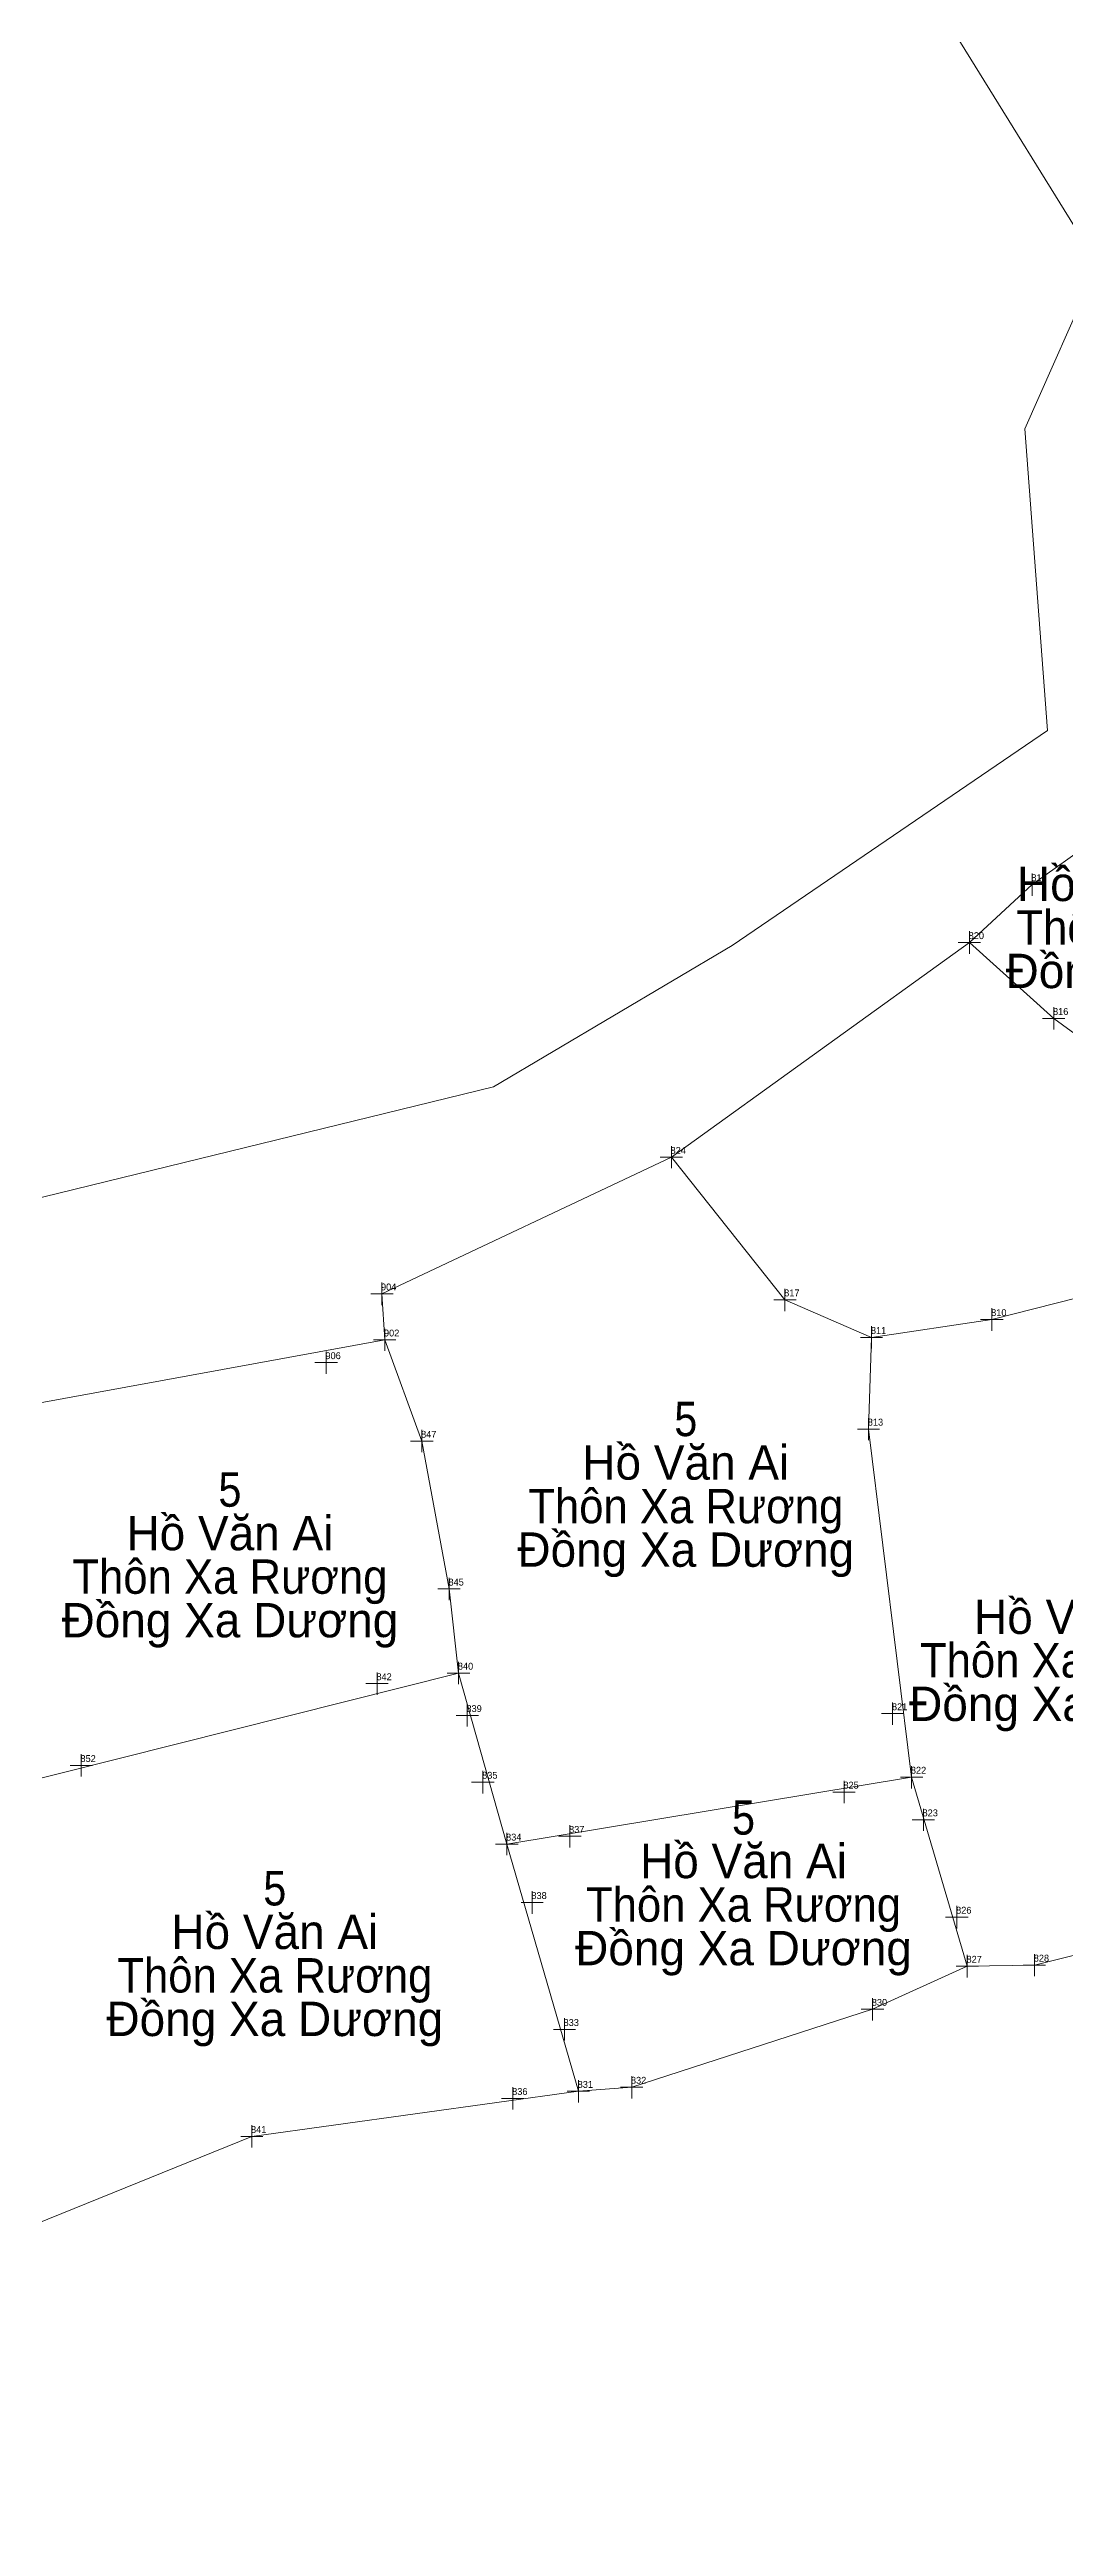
# Model space of a CAD drawing. Header units: metres. Extents: x 541800 to 543200, y 1841756 to 1843200.
# Drawn here: x 542621.3 to 542665.6, y 1841988.6 to 1842096.7 of the extents above; entities that cross this region are included whole.
import ezdxf
from ezdxf.enums import TextEntityAlignment as Align

# ---------------------------------------------------------------- set-up
doc = ezdxf.new("R2010")
doc.units = ezdxf.units.M
doc.header["$LTSCALE"] = 0.12
for name, color, linetype, lineweight in [('10', 7, 'Continuous', 13), ('11', 7, 'Continuous', 13), ('30', 7, 'Continuous', 13)]:
    doc.layers.add(name, color=color, linetype=linetype, lineweight=lineweight)
doc.layers.add('12', color=7, linetype='Continuous')
doc.layers.add('15', color=7, linetype='Continuous')

msp = doc.modelspace()

# ---------------------------------------------------------------- linework, layer by layer
at = {"layer": '10'}
for points in [[(542672.21, 1842049.94), (542668.64, 1842051.87), (542665.12, 1842054.43), (542661.44, 1842057.74)], [(542648.43, 1842048.37), (542653.39, 1842042.15), (542657.17, 1842040.51), (542657.04, 1842036.51), (542658.92, 1842021.32)], [(542661.35, 1842013.07), (542664.28, 1842013.12), (542668.43, 1842014.14), (542669.36, 1842014.85), (542674.47, 1842019.72), (542679.12, 1842022.22), (542674.93, 1842031.95), (542672.53, 1842036.7), (542673.1, 1842039.62), (542671.97, 1842042.59), (542668.97, 1842042.77), (542666.15, 1842042.24), (542662.42, 1842041.29), (542657.17, 1842040.51)], [(542639.14, 1842025.86), (542638.73, 1842029.53), (542637.54, 1842035.98), (542635.92, 1842040.4)], [(542641.25, 1842018.4), (542639.14, 1842025.86), (542619.41, 1842020.9)], [(542620.13, 1842001.59), (542630.11, 1842005.64), (542644.37, 1842007.61), (542641.25, 1842018.4), (542658.92, 1842021.32), (542661.35, 1842013.07), (542657.21, 1842011.19), (542646.7, 1842007.79), (542644.37, 1842007.61)]]:
    msp.add_lwpolyline(points, dxfattribs=at)
at = {"layer": '11'}
for points in [[(542664.67, 1842060.27), (542664.18, 1842060.27), (542663.69, 1842060.27)], [(542664.67, 1842060.27), (542664.18, 1842060.27), (542663.69, 1842060.27)], [(542664.18, 1842060.76), (542664.18, 1842060.27), (542664.18, 1842059.78)], [(542664.18, 1842060.76), (542664.18, 1842060.27), (542664.18, 1842059.78)], [(542661.93, 1842057.74), (542661.44, 1842057.74), (542660.95, 1842057.74)], [(542661.93, 1842057.74), (542661.44, 1842057.74), (542660.95, 1842057.74)], [(542661.44, 1842058.23), (542661.44, 1842057.74), (542661.44, 1842057.25)], [(542661.44, 1842058.23), (542661.44, 1842057.74), (542661.44, 1842057.25)], [(542665.12, 1842054.92), (542665.12, 1842054.43), (542665.12, 1842053.94)], [(542665.12, 1842054.92), (542665.12, 1842054.43), (542665.12, 1842053.94)], [(542665.61, 1842054.43), (542665.12, 1842054.43), (542664.63, 1842054.43)], [(542665.61, 1842054.43), (542665.12, 1842054.43), (542664.63, 1842054.43)], [(542648.92, 1842048.37), (542648.43, 1842048.37), (542647.94, 1842048.37)], [(542648.92, 1842048.37), (542648.43, 1842048.37), (542647.94, 1842048.37)], [(542648.43, 1842048.86), (542648.43, 1842048.37), (542648.43, 1842047.89)], [(542648.43, 1842048.86), (542648.43, 1842048.37), (542648.43, 1842047.89)], [(542635.79, 1842042.9), (542635.79, 1842042.41), (542635.79, 1842041.92)], [(542635.79, 1842042.9), (542635.79, 1842042.41), (542635.79, 1842041.92)], [(542653.39, 1842042.63), (542653.39, 1842042.15), (542653.39, 1842041.66)], [(542653.39, 1842042.63), (542653.39, 1842042.15), (542653.39, 1842041.66)], [(542636.28, 1842042.41), (542635.79, 1842042.41), (542635.31, 1842042.41)], [(542636.28, 1842042.41), (542635.79, 1842042.41), (542635.31, 1842042.41)], [(542653.88, 1842042.15), (542653.39, 1842042.15), (542652.9, 1842042.15)], [(542653.88, 1842042.15), (542653.39, 1842042.15), (542652.9, 1842042.15)], [(542662.42, 1842041.78), (542662.42, 1842041.29), (542662.42, 1842040.8)], [(542662.42, 1842041.78), (542662.42, 1842041.29), (542662.42, 1842040.8)], [(542636.41, 1842040.4), (542635.92, 1842040.4), (542635.43, 1842040.4)], [(542636.41, 1842040.4), (542635.92, 1842040.4), (542635.43, 1842040.4)], [(542635.92, 1842040.89), (542635.92, 1842040.4), (542635.92, 1842039.92)], [(542635.92, 1842040.89), (542635.92, 1842040.4), (542635.92, 1842039.92)], [(542657.65, 1842040.51), (542657.17, 1842040.51), (542656.68, 1842040.51)], [(542657.65, 1842040.51), (542657.17, 1842040.51), (542656.68, 1842040.51)], [(542657.17, 1842041), (542657.17, 1842040.51), (542657.17, 1842040.02)], [(542657.17, 1842041), (542657.17, 1842040.51), (542657.17, 1842040.02)], [(542662.91, 1842041.29), (542662.42, 1842041.29), (542661.93, 1842041.29)], [(542662.91, 1842041.29), (542662.42, 1842041.29), (542661.93, 1842041.29)], [(542633.85, 1842039.41), (542633.36, 1842039.41), (542632.87, 1842039.41)], [(542633.85, 1842039.41), (542633.36, 1842039.41), (542632.87, 1842039.41)], [(542633.36, 1842039.89), (542633.36, 1842039.41), (542633.36, 1842038.92)], [(542633.36, 1842039.89), (542633.36, 1842039.41), (542633.36, 1842038.92)], [(542637.54, 1842036.47), (542637.54, 1842035.98), (542637.54, 1842035.5)], [(542637.54, 1842036.47), (542637.54, 1842035.98), (542637.54, 1842035.5)], [(542657.52, 1842036.51), (542657.04, 1842036.51), (542656.55, 1842036.51)], [(542657.52, 1842036.51), (542657.04, 1842036.51), (542656.55, 1842036.51)], [(542657.04, 1842036.99), (542657.04, 1842036.51), (542657.04, 1842036.02)], [(542657.04, 1842036.99), (542657.04, 1842036.51), (542657.04, 1842036.02)], [(542638.03, 1842035.98), (542637.54, 1842035.98), (542637.05, 1842035.98)], [(542638.03, 1842035.98), (542637.54, 1842035.98), (542637.05, 1842035.98)], [(542638.73, 1842030.02), (542638.73, 1842029.53), (542638.73, 1842029.04)], [(542638.73, 1842030.02), (542638.73, 1842029.53), (542638.73, 1842029.04)], [(542639.21, 1842029.53), (542638.73, 1842029.53), (542638.24, 1842029.53)], [(542639.21, 1842029.53), (542638.73, 1842029.53), (542638.24, 1842029.53)], [(542639.14, 1842026.35), (542639.14, 1842025.86), (542639.14, 1842025.37)], [(542639.14, 1842026.35), (542639.14, 1842025.86), (542639.14, 1842025.37)], [(542636.07, 1842025.4), (542635.59, 1842025.4), (542635.1, 1842025.4)], [(542636.07, 1842025.4), (542635.59, 1842025.4), (542635.1, 1842025.4)], [(542635.59, 1842025.89), (542635.59, 1842025.4), (542635.59, 1842024.91)], [(542635.59, 1842025.89), (542635.59, 1842025.4), (542635.59, 1842024.91)], [(542639.63, 1842025.86), (542639.14, 1842025.86), (542638.65, 1842025.86)], [(542639.63, 1842025.86), (542639.14, 1842025.86), (542638.65, 1842025.86)], [(542639.52, 1842024.5), (542639.52, 1842024.01), (542639.52, 1842023.53)], [(542639.52, 1842024.5), (542639.52, 1842024.01), (542639.52, 1842023.53)], [(542658.09, 1842024.58), (542658.09, 1842024.09), (542658.09, 1842023.6)], [(542658.09, 1842024.58), (542658.09, 1842024.09), (542658.09, 1842023.6)], [(542640.01, 1842024.01), (542639.52, 1842024.01), (542639.03, 1842024.01)], [(542640.01, 1842024.01), (542639.52, 1842024.01), (542639.03, 1842024.01)], [(542658.58, 1842024.09), (542658.09, 1842024.09), (542657.6, 1842024.09)], [(542658.58, 1842024.09), (542658.09, 1842024.09), (542657.6, 1842024.09)], [(542622.67, 1842022.32), (542622.67, 1842021.83), (542622.67, 1842021.34)], [(542622.67, 1842022.32), (542622.67, 1842021.83), (542622.67, 1842021.34)], [(542623.16, 1842021.83), (542622.67, 1842021.83), (542622.18, 1842021.83)], [(542623.16, 1842021.83), (542622.67, 1842021.83), (542622.18, 1842021.83)], [(542640.69, 1842021.1), (542640.2, 1842021.1), (542639.71, 1842021.1)], [(542640.69, 1842021.1), (542640.2, 1842021.1), (542639.71, 1842021.1)], [(542640.2, 1842021.59), (542640.2, 1842021.1), (542640.2, 1842020.61)], [(542640.2, 1842021.59), (542640.2, 1842021.1), (542640.2, 1842020.61)], [(542655.97, 1842021.16), (542655.97, 1842020.67), (542655.97, 1842020.18)], [(542655.97, 1842021.16), (542655.97, 1842020.67), (542655.97, 1842020.18)], [(542659.41, 1842021.32), (542658.92, 1842021.32), (542658.43, 1842021.32)], [(542659.41, 1842021.32), (542658.92, 1842021.32), (542658.43, 1842021.32)], [(542658.92, 1842021.8), (542658.92, 1842021.32), (542658.92, 1842020.83)], [(542658.92, 1842021.8), (542658.92, 1842021.32), (542658.92, 1842020.83)], [(542656.46, 1842020.67), (542655.97, 1842020.67), (542655.48, 1842020.67)], [(542656.46, 1842020.67), (542655.97, 1842020.67), (542655.48, 1842020.67)], [(542659.43, 1842019.94), (542659.43, 1842019.46), (542659.43, 1842018.97)], [(542659.43, 1842019.94), (542659.43, 1842019.46), (542659.43, 1842018.97)], [(542641.25, 1842018.89), (542641.25, 1842018.4), (542641.25, 1842017.92)], [(542641.25, 1842018.89), (542641.25, 1842018.4), (542641.25, 1842017.92)], [(542644, 1842019.23), (542644, 1842018.74), (542644, 1842018.25)], [(542644, 1842019.23), (542644, 1842018.74), (542644, 1842018.25)], [(542659.92, 1842019.46), (542659.43, 1842019.46), (542658.94, 1842019.46)], [(542659.92, 1842019.46), (542659.43, 1842019.46), (542658.94, 1842019.46)], [(542641.74, 1842018.4), (542641.25, 1842018.4), (542640.76, 1842018.4)], [(542641.74, 1842018.4), (542641.25, 1842018.4), (542640.76, 1842018.4)], [(542644.49, 1842018.74), (542644, 1842018.74), (542643.51, 1842018.74)], [(542644.49, 1842018.74), (542644, 1842018.74), (542643.51, 1842018.74)], [(542642.84, 1842015.85), (542642.35, 1842015.85), (542641.87, 1842015.85)], [(542642.84, 1842015.85), (542642.35, 1842015.85), (542641.87, 1842015.85)], [(542642.35, 1842016.34), (542642.35, 1842015.85), (542642.35, 1842015.36)], [(542642.35, 1842016.34), (542642.35, 1842015.85), (542642.35, 1842015.36)], [(542660.89, 1842015.7), (542660.89, 1842015.21), (542660.89, 1842014.72)], [(542660.89, 1842015.7), (542660.89, 1842015.21), (542660.89, 1842014.72)], [(542661.38, 1842015.21), (542660.89, 1842015.21), (542660.4, 1842015.21)], [(542661.38, 1842015.21), (542660.89, 1842015.21), (542660.4, 1842015.21)], [(542661.35, 1842013.56), (542661.35, 1842013.07), (542661.35, 1842012.58)], [(542661.35, 1842013.56), (542661.35, 1842013.07), (542661.35, 1842012.58)], [(542664.28, 1842013.6), (542664.28, 1842013.12), (542664.28, 1842012.63)], [(542664.28, 1842013.6), (542664.28, 1842013.12), (542664.28, 1842012.63)], [(542661.84, 1842013.07), (542661.35, 1842013.07), (542660.86, 1842013.07)], [(542661.84, 1842013.07), (542661.35, 1842013.07), (542660.86, 1842013.07)], [(542664.77, 1842013.12), (542664.28, 1842013.12), (542663.79, 1842013.12)], [(542664.77, 1842013.12), (542664.28, 1842013.12), (542663.79, 1842013.12)], [(542657.21, 1842011.68), (542657.21, 1842011.19), (542657.21, 1842010.7)], [(542657.21, 1842011.68), (542657.21, 1842011.19), (542657.21, 1842010.7)], [(542644.25, 1842010.31), (542643.76, 1842010.31), (542643.28, 1842010.31)], [(542644.25, 1842010.31), (542643.76, 1842010.31), (542643.28, 1842010.31)], [(542643.76, 1842010.8), (542643.76, 1842010.31), (542643.76, 1842009.82)], [(542643.76, 1842010.8), (542643.76, 1842010.31), (542643.76, 1842009.82)], [(542657.7, 1842011.19), (542657.21, 1842011.19), (542656.72, 1842011.19)], [(542657.7, 1842011.19), (542657.21, 1842011.19), (542656.72, 1842011.19)], [(542644.37, 1842008.1), (542644.37, 1842007.61), (542644.37, 1842007.12)], [(542644.37, 1842008.1), (542644.37, 1842007.61), (542644.37, 1842007.12)], [(542646.7, 1842008.27), (542646.7, 1842007.79), (542646.7, 1842007.3)], [(542646.7, 1842008.27), (542646.7, 1842007.79), (542646.7, 1842007.3)], [(542641.99, 1842007.3), (542641.51, 1842007.3), (542641.02, 1842007.3)], [(542641.99, 1842007.3), (542641.51, 1842007.3), (542641.02, 1842007.3)], [(542641.51, 1842007.79), (542641.51, 1842007.3), (542641.51, 1842006.81)], [(542641.51, 1842007.79), (542641.51, 1842007.3), (542641.51, 1842006.81)], [(542644.86, 1842007.61), (542644.37, 1842007.61), (542643.88, 1842007.61)], [(542644.86, 1842007.61), (542644.37, 1842007.61), (542643.88, 1842007.61)], [(542647.19, 1842007.79), (542646.7, 1842007.79), (542646.21, 1842007.79)], [(542647.19, 1842007.79), (542646.7, 1842007.79), (542646.21, 1842007.79)], [(542630.11, 1842006.13), (542630.11, 1842005.64), (542630.11, 1842005.16)], [(542630.11, 1842006.13), (542630.11, 1842005.64), (542630.11, 1842005.16)], [(542630.6, 1842005.64), (542630.11, 1842005.64), (542629.63, 1842005.64)], [(542630.6, 1842005.64), (542630.11, 1842005.64), (542629.63, 1842005.64)]]:
    msp.add_lwpolyline(points, dxfattribs=at)
at = {"layer": '30'}
for p, q in [((542648.43, 1842048.37), (542661.44, 1842057.74)), ((542635.92, 1842040.4), (542616.22, 1842036.81))]:
    msp.add_line(p, q, dxfattribs=at)
for points in [[(542651.09, 1842057.61), (542664.85, 1842066.99), (542663.86, 1842080.16), (542667.05, 1842087.34), (542660.86, 1842097.32), (542668.84, 1842111.89), (542666.24, 1842138.22), (542675.42, 1842166.56), (542686.19, 1842184.92), (542712.51, 1842193.3), (542717.52, 1842194.41)], [(542661.44, 1842057.74), (542664.18, 1842060.27), (542666.84, 1842062.16), (542671.16, 1842065.47)], [(542483.82, 1841988.62), (542504.86, 1841997.31), (542510.62, 1841996.64), (542539.02, 1841999.99), (542546.78, 1842005.22), (542553.48, 1842002.4), (542556.29, 1842016.07), (542563.25, 1842017.95), (542573.43, 1842022.24), (542584.95, 1842023.31), (542594.33, 1842032.42), (542612, 1842045.02), (542617.63, 1842045.82), (542640.66, 1842051.45), (542651.09, 1842057.61)], [(542635.92, 1842040.4), (542635.79, 1842042.41), (542648.43, 1842048.37)]]:
    msp.add_lwpolyline(points, dxfattribs=at)

# ---------------------------------------------------------------- texts
at = {"layer": '12'}
for s, p in [('819', (542664.48, 1842060.42)), ('820', (542661.745, 1842057.89)), ('816', (542665.425, 1842054.58)), ('824', (542648.73, 1842048.52)), ('904', (542636.09, 1842042.56)), ('817', (542653.69, 1842042.3)), ('810', (542662.725, 1842041.44)), ('902', (542636.22, 1842040.55)), ('811', (542657.475, 1842040.66)), ('906', (542633.665, 1842039.56)), ('847', (542637.84, 1842036.13)), ('813', (542657.34, 1842036.66)), ('845', (542639.035, 1842029.68)), ('842', (542635.89, 1842025.55)), ('840', (542639.445, 1842026.01)), ('839', (542639.82, 1842024.16)), ('821', (542658.395, 1842024.24)), ('852', (542622.97, 1842021.98)), ('835', (542640.505, 1842021.25)), ('825', (542656.275, 1842020.82)), ('822', (542659.22, 1842021.47)), ('823', (542659.73, 1842019.61)), ('834', (542641.55, 1842018.55)), ('837', (542644.3, 1842018.89)), ('838', (542642.655, 1842016)), ('826', (542661.195, 1842015.36)), ('827', (542661.65, 1842013.22)), ('828', (542664.585, 1842013.27)), ('830', (542657.515, 1842011.34)), ('833', (542644.06, 1842010.46)), ('831', (542644.675, 1842007.76)), ('832', (542647, 1842007.94)), ('836', (542641.815, 1842007.45)), ('841', (542630.415, 1842005.79))]:
    msp.add_text(s, height=0.3, dxfattribs=at).set_placement(p, align=Align.CENTER)
at = {"layer": '15'}
for s, p in [('Hồ Văn Hoàng ', (542670.375, 1842059.55)), ('Đồng Xa Dương', (542670.37, 1842055.75)), ('Hồ Văn Ai', (542649.06, 1842034.3)), ('Hồ Văn Ai', (542629.16, 1842031.22)), ('Đồng Xa Dương', (542649.06, 1842030.5)), ('Đồng Xa Dương', (542629.16, 1842027.42)), ('Hồ Văn Ai', (542666.16, 1842027.57)), ('Đồng Xa Dương', (542666.16, 1842023.77)), ('Hồ Văn Ai', (542651.58, 1842016.91)), ('Hồ Văn Ai', (542631.12, 1842013.82)), ('Đồng Xa Dương', (542651.58, 1842013.11)), ('Đồng Xa Dương', (542631.12, 1842010.02))]:
    msp.add_text(s, height=1.5, dxfattribs=at).set_placement(p, align=Align.CENTER)
for s, width, p in [('Thôn Xa Rương', 0.95, (542670.37, 1842057.65)), ('5', 0.9, (542649.06, 1842036.2)), ('5', 0.9, (542629.16, 1842033.12)), ('Thôn Xa Rương', 0.95, (542649.06, 1842032.4)), ('Thôn Xa Rương', 0.95, (542629.16, 1842029.32)), ('Thôn Xa Rương', 0.95, (542666.16, 1842025.67)), ('5', 0.9, (542651.58, 1842018.81)), ('5', 0.9, (542631.12, 1842015.72)), ('Thôn Xa Rương', 0.95, (542651.58, 1842015.01)), ('Thôn Xa Rương', 0.95, (542631.12, 1842011.92))]:
    msp.add_text(s, height=1.5, dxfattribs=dict(at, width=width)).set_placement(p, align=Align.CENTER)

doc.saveas('drawing.dxf')
